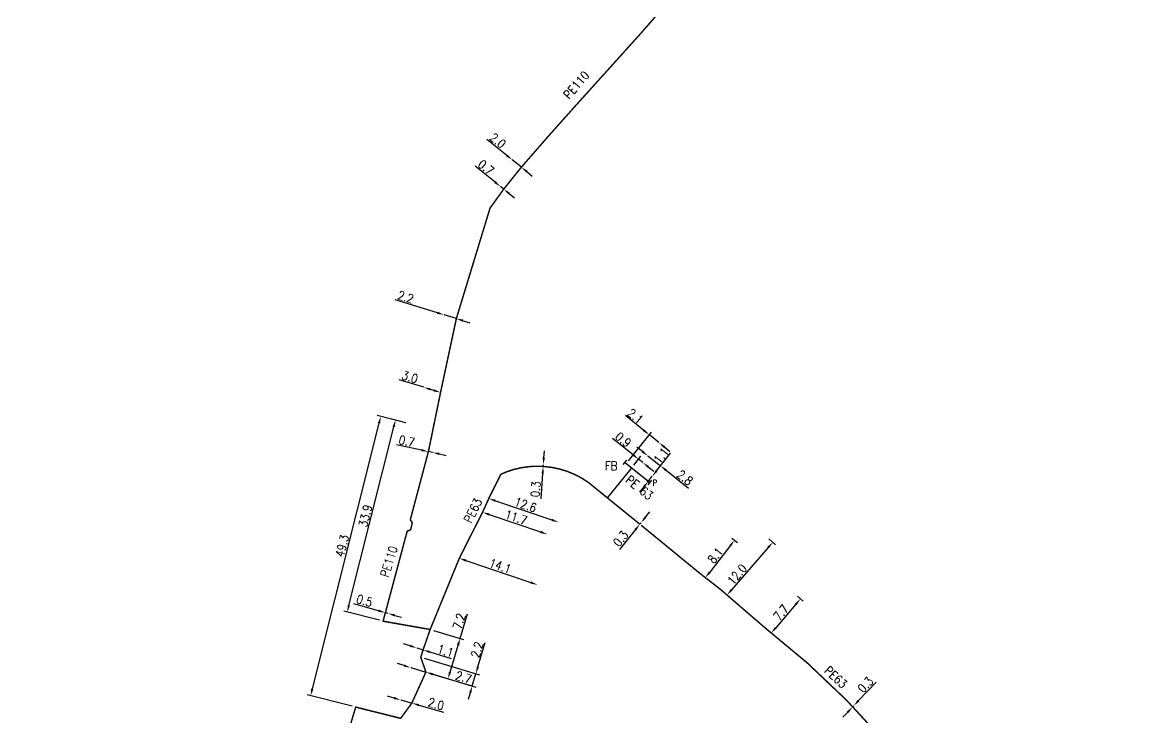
# Model space of a CAD drawing. Header units: millimetres. Extents: x 149999 to 151007, y 125999 to 127005.
# Drawn here: x 150579.9 to 150773.3, y 126383.1 to 126502 of the extents above; entities that cross this region are included whole.
import ezdxf
from ezdxf.enums import TextEntityAlignment as Align

# ---------------------------------------------------------------- set-up
doc = ezdxf.new("R2010")
doc.units = ezdxf.units.MM
doc.header["$PDMODE"] = 34
doc.linetypes.add('L_100_PE', pattern=[14, 10, -1.5, 1, -1.5])
doc.layers.get('0').update_dxf_attribs({"linetype": 'CONTINUOUS'})
doc.layers.get('DEFPOINTS').update_dxf_attribs({"linetype": 'CONTINUOUS'})
for name, color, linetype in [('L_140', 3, 'CONTINUOUS'), ('L_300', 7, 'CONTINUOUS'), ('L_340', 7, 'CONTINUOUS')]:
    doc.layers.add(name, color=color, linetype=linetype)
doc.styles.add('G_ROMANS', font='ROMANS.SHX', dxfattribs={"width": 0.75})
doc.styles.get("Standard").update_dxf_attribs({"font": 'romans.shx', "width": 0.85})
doc.dimstyles.get("Standard").update_dxf_attribs({"dimtxt": 1.5, "dimasz": 1.2, "dimexe": 0.625, "dimexo": 0.625, "dimgap": 0.25, "dimtad": 1, "dimdec": 1, "dimzin": 0, "dimdsep": 46, "dimtxsty": 'Standard', "dimcen": -0.5, "dimadec": 0, "dimazin": 0, "dimtfac": 1, "dimtdec": 1, "dimtmove": 0, "dimatfit": 3, "dimfxl": 0, "dimtolj": 1, "dimtzin": 0, "dimarcsym": 0})

# ---------------------------------------------------------------- blocks, each defined once
blk = doc.blocks.new('*D310')
at = {"layer": 'DEFPOINTS', "color": 0, "linetype": 'Continuous', "transparency": 16777216}
for p in [(150663.65, 126478.5), (150663.65, 126478.5), (150665.2, 126477.25)]:
    blk.add_point(p, dxfattribs=at)
at = {"layer": 'L_140', "color": 0, "linetype": 'Continuous', "lineweight": -2, "transparency": 16777216}
for p, q in [((150662.71, 126479.26), (150659.31, 126482)), ((150663.25, 126478.02), (150663.25, 126478.02)), ((150665.2, 126477.25), (150663.65, 126478.5)), ((150664.81, 126476.76), (150664.81, 126476.76)), ((150666.14, 126476.49), (150667.07, 126475.74))]:
    blk.add_line(p, q, dxfattribs=at)
at = {"layer": 'L_140', "color": 0, "linetype": 'Continuous', "transparency": 16777216}
for points in [[(150662.84, 126479.41), (150662.59, 126479.1), (150663.65, 126478.5)], [(150666.26, 126476.65), (150666.01, 126476.34), (150665.2, 126477.25)]]:
    blk.add_solid(points, dxfattribs=at)
at = {"layer": 'L_140', "color": 0, "linetype": 'Continuous', "transparency": 16777216, "insert": (150661.17, 126481.79), "char_height": 1.5, "attachment_point": 5, "rotation": 321.0687}
blk.add_mtext('\\A1;2.0', dxfattribs=at)
blk = doc.blocks.new('*D820')
at = {"layer": 'DEFPOINTS', "color": 0, "linetype": 'Continuous', "transparency": 16777216}
for p in [(150661.63, 126473.93), (150661.63, 126473.93), (150662.18, 126473.49)]:
    blk.add_point(p, dxfattribs=at)
at = {"layer": 'L_140', "color": 0, "linetype": 'Continuous', "lineweight": -2, "transparency": 16777216}
for p, q in [((150660.7, 126474.68), (150657.3, 126477.43)), ((150662.18, 126473.49), (150661.63, 126473.93)), ((150663.11, 126472.74), (150664.05, 126471.98))]:
    blk.add_line(p, q, dxfattribs=at)
at = {"layer": 'L_140', "color": 0, "linetype": 'Continuous', "transparency": 16777216}
for points in [[(150660.82, 126474.84), (150660.57, 126474.53), (150661.63, 126473.93)], [(150663.24, 126472.89), (150662.99, 126472.58), (150662.18, 126473.49)]]:
    blk.add_solid(points, dxfattribs=at)
at = {"layer": 'L_140', "color": 0, "linetype": 'Continuous', "transparency": 16777216, "insert": (150659.16, 126477.21), "char_height": 1.5, "attachment_point": 5, "rotation": 321.117}
blk.add_mtext('\\A1;0.7', dxfattribs=at)
blk = doc.blocks.new('*D821')
at = {"layer": 'DEFPOINTS', "color": 0, "linetype": 'Continuous', "transparency": 16777216}
for p in [(150651.98, 126451.98), (150651.98, 126451.98), (150654.08, 126451.33)]:
    blk.add_point(p, dxfattribs=at)
at = {"layer": 'L_140', "color": 0, "linetype": 'Continuous', "lineweight": -2, "transparency": 16777216}
for p, q in [((150650.83, 126452.33), (150643.62, 126454.54)), ((150654.08, 126451.33), (150651.98, 126451.98)), ((150655.23, 126450.98), (150656.38, 126450.63))]:
    blk.add_line(p, q, dxfattribs=at)
at = {"layer": 'L_140', "color": 0, "linetype": 'Continuous', "transparency": 16777216}
for points in [[(150650.89, 126452.52), (150650.77, 126452.14), (150651.98, 126451.98)], [(150655.29, 126451.17), (150655.17, 126450.79), (150654.08, 126451.33)]]:
    blk.add_solid(points, dxfattribs=at)
at = {"layer": 'L_140', "color": 0, "linetype": 'Continuous', "transparency": 16777216, "insert": (150645.43, 126455.03), "char_height": 1.5, "attachment_point": 5, "rotation": 342.9377}
blk.add_mtext('\\A1;2.2', dxfattribs=at)
blk = doc.blocks.new('L_340_07')
at = {"color": 0, "linetype": 'Continuous', "const_width": 0.25, "flags": 128}
blk.add_lwpolyline([(0, 0), (0.35, 0)], dxfattribs=at)
at = {"color": 0, "linetype": 'Continuous', "flags": 128}
blk.add_lwpolyline([(0.35, -0.5), (0.35, 0.5)], dxfattribs=at)
at = {"color": 0, "linetype": 'Continuous', "width": 0.75, "flags": 3}
for tag, p in [('DEF_LEG', (0.72, -3.47)), ('DEF_COUP', (0.72, -5.97)), ('DEF_TYPE', (0.72, -8.47))]:
    blk.add_attdef(tag, text='', height=1.2, dxfattribs=at).set_placement(p, align=Align.MIDDLE)
blk = doc.blocks.new('*D822')
at = {"layer": 'DEFPOINTS', "color": 0, "linetype": 'Continuous', "transparency": 16777216}
for p in [(150685.47, 126416.14), (150685.47, 126416.14), (150685.68, 126416.4)]:
    blk.add_point(p, dxfattribs=at)
at = {"layer": 'L_140', "color": 0, "linetype": 'Continuous', "lineweight": -2, "transparency": 16777216}
for p, q in [((150686.43, 126417.33), (150687.18, 126418.27)), ((150684.98, 126416.53), (150684.98, 126416.53)), ((150685.19, 126416.79), (150685.19, 126416.79)), ((150685.68, 126416.4), (150685.47, 126416.14)), ((150684.72, 126415.21), (150681.98, 126411.8))]:
    blk.add_line(p, q, dxfattribs=at)
at = {"layer": 'L_140', "color": 0, "linetype": 'Continuous', "transparency": 16777216}
for points in [[(150686.27, 126417.46), (150686.58, 126417.21), (150685.68, 126416.4)], [(150684.56, 126415.33), (150684.87, 126415.08), (150685.47, 126416.14)]]:
    blk.add_solid(points, dxfattribs=at)
at = {"layer": 'L_140', "color": 0, "linetype": 'Continuous', "transparency": 16777216, "insert": (150682.19, 126413.67), "char_height": 1.5, "attachment_point": 5, "rotation": 51.1455}
blk.add_mtext('\\A1;0.3', dxfattribs=at)
blk = doc.blocks.new('*D823')
at = {"layer": 'DEFPOINTS', "color": 0, "linetype": 'Continuous', "transparency": 16777216}
for p in [(150700.69, 126414.14), (150695.72, 126407.74), (150696.68, 126406.99)]:
    blk.add_point(p, dxfattribs=at)
at = {"layer": 'L_140', "color": 0, "linetype": 'Continuous', "lineweight": -2, "transparency": 16777216}
for p, q in [((150701.18, 126413.75), (150702.14, 126413)), ((150700.92, 126412.44), (150697.42, 126407.94))]:
    blk.add_line(p, q, dxfattribs=at)
at = {"layer": 'L_140', "color": 0, "linetype": 'Continuous', "transparency": 16777216}
for points in [[(150700.76, 126412.56), (150701.07, 126412.32), (150701.65, 126413.39)], [(150697.26, 126408.06), (150697.58, 126407.82), (150696.68, 126406.99)]]:
    blk.add_solid(points, dxfattribs=at)
at = {"layer": 'L_140', "color": 0, "linetype": 'Continuous', "transparency": 16777216, "insert": (150698.38, 126410.8), "char_height": 1.5, "attachment_point": 5, "rotation": 52.1466}
blk.add_mtext('\\A1;8.1', dxfattribs=at)
blk = doc.blocks.new('*D824')
at = {"layer": 'DEFPOINTS', "color": 0, "linetype": 'Continuous', "transparency": 16777216}
for p in [(150711.94, 126404.22), (150706.93, 126398.36), (150707.93, 126397.51)]:
    blk.add_point(p, dxfattribs=at)
at = {"layer": 'L_140', "color": 0, "linetype": 'Continuous', "lineweight": -2, "transparency": 16777216}
for p, q in [((150712.16, 126402.45), (150708.71, 126398.42)), ((150712.41, 126403.81), (150713.41, 126402.95))]:
    blk.add_line(p, q, dxfattribs=at)
at = {"layer": 'L_140', "color": 0, "linetype": 'Continuous', "transparency": 16777216}
for points in [[(150712.01, 126402.58), (150712.31, 126402.32), (150712.94, 126403.36)], [(150708.56, 126398.55), (150708.87, 126398.29), (150707.93, 126397.51)]]:
    blk.add_solid(points, dxfattribs=at)
at = {"layer": 'L_140', "color": 0, "linetype": 'Continuous', "transparency": 16777216, "insert": (150709.62, 126401.02), "char_height": 1.5, "attachment_point": 5, "rotation": 49.4578}
blk.add_mtext('\\A1;7.7', dxfattribs=at)
blk = doc.blocks.new('*D825')
at = {"layer": 'DEFPOINTS', "color": 0, "linetype": 'Continuous', "transparency": 16777216}
for p in [(150707.06, 126414.03), (150699.24, 126405), (150700.37, 126404.01)]:
    blk.add_point(p, dxfattribs=at)
at = {"layer": 'L_140', "color": 0, "linetype": 'Continuous', "lineweight": -2, "transparency": 16777216}
for p, q in [((150707.53, 126413.62), (150708.67, 126412.64)), ((150707.41, 126412.14), (150701.16, 126404.92))]:
    blk.add_line(p, q, dxfattribs=at)
at = {"layer": 'L_140', "color": 0, "linetype": 'Continuous', "transparency": 16777216}
for points in [[(150707.26, 126412.27), (150707.56, 126412.01), (150708.2, 126413.05)], [(150701.01, 126405.05), (150701.31, 126404.79), (150700.37, 126404.01)]]:
    blk.add_solid(points, dxfattribs=at)
at = {"layer": 'L_140', "color": 0, "linetype": 'Continuous', "transparency": 16777216, "insert": (150702.1, 126407.54), "char_height": 1.5, "attachment_point": 5, "rotation": 49.105}
blk.add_mtext('\\A1;12.0', dxfattribs=at)
blk = doc.blocks.new('*D826')
at = {"layer": 'DEFPOINTS', "color": 0, "linetype": 'Continuous', "transparency": 16777216}
for p in [(150686.91, 126423.48), (150686.91, 126423.48), (150687.59, 126424.34)]:
    blk.add_point(p, dxfattribs=at)
at = {"layer": 'L_300', "color": 0, "linetype": 'Continuous', "lineweight": -2, "transparency": 16777216}
for p, q in [((150688.34, 126425.29), (150690.71, 126428.29)), ((150686.91, 126423.48), (150687.59, 126424.34)), ((150686.17, 126422.54), (150685.42, 126421.6))]:
    blk.add_line(p, q, dxfattribs=at)
at = {"layer": 'L_300', "color": 0, "linetype": 'Continuous', "transparency": 16777216}
for points in [[(150688.18, 126425.41), (150688.5, 126425.16), (150687.59, 126424.34)], [(150686.01, 126422.67), (150686.32, 126422.42), (150686.91, 126423.48)]]:
    blk.add_solid(points, dxfattribs=at)
at = {"layer": 'L_300', "color": 0, "linetype": 'Continuous', "transparency": 16777216, "insert": (150689.11, 126427.88), "char_height": 1.5, "attachment_point": 5, "rotation": 51.6453}
blk.add_mtext('\\A1;1.1', dxfattribs=at)
blk = doc.blocks.new('*D827')
at = {"layer": 'DEFPOINTS', "color": 0, "linetype": 'Continuous', "transparency": 16777216}
for p in [(150684.07, 126425.77), (150684.77, 126425.21), (150685.96, 126426.71)]:
    blk.add_point(p, dxfattribs=at)
at = {"layer": 'L_140', "color": 0, "linetype": 'Continuous', "lineweight": -2, "transparency": 16777216}
for p, q in [((150684.31, 126428.01), (150680.79, 126430.8)), ((150684.46, 126426.26), (150685.64, 126427.76)), ((150685.96, 126426.71), (150685.25, 126427.27)), ((150686.9, 126425.96), (150687.84, 126425.22))]:
    blk.add_line(p, q, dxfattribs=at)
at = {"layer": 'L_140', "color": 0, "linetype": 'Continuous', "transparency": 16777216}
for points in [[(150684.43, 126428.17), (150684.19, 126427.86), (150685.25, 126427.27)], [(150687.02, 126426.12), (150686.77, 126425.81), (150685.96, 126426.71)]]:
    blk.add_solid(points, dxfattribs=at)
at = {"layer": 'L_140', "color": 0, "linetype": 'Continuous', "transparency": 16777216, "insert": (150682.63, 126430.62), "char_height": 1.5, "attachment_point": 5, "rotation": 321.6453}
blk.add_mtext('\\A1;0.9', dxfattribs=at)
blk = doc.blocks.new('*D828')
at = {"layer": 'DEFPOINTS', "color": 0, "linetype": 'Continuous', "transparency": 16777216}
for p in [(150687.09, 126431.43), (150683.13, 126426.52), (150684.77, 126425.21)]:
    blk.add_point(p, dxfattribs=at)
at = {"layer": 'L_340', "color": 0, "linetype": 'Continuous', "lineweight": -2, "transparency": 16777216}
for p, q in [((150686.15, 126432.18), (150682.99, 126434.73)), ((150683.53, 126427.01), (150687.48, 126431.92)), ((150688.72, 126430.11), (150687.09, 126431.43)), ((150689.66, 126429.36), (150690.59, 126428.61))]:
    blk.add_line(p, q, dxfattribs=at)
at = {"layer": 'L_340', "color": 0, "linetype": 'Continuous', "transparency": 16777216}
for points in [[(150686.28, 126432.34), (150686.03, 126432.03), (150687.09, 126431.43)], [(150689.78, 126429.52), (150689.53, 126429.21), (150688.72, 126430.11)]]:
    blk.add_solid(points, dxfattribs=at)
at = {"layer": 'L_340', "color": 0, "linetype": 'Continuous', "transparency": 16777216, "insert": (150684.71, 126434.63), "char_height": 1.5, "attachment_point": 5, "rotation": 321.1456}
blk.add_mtext('\\A1;2.1', dxfattribs=at)
blk = doc.blocks.new('*D829')
at = {"layer": 'DEFPOINTS', "color": 0, "linetype": 'Continuous', "transparency": 16777216}
for p in [(150684.77, 126425.21), (150689, 126426.13), (150686.93, 126423.5)]:
    blk.add_point(p, dxfattribs=at)
at = {"layer": 'L_300', "color": 0, "linetype": 'Continuous', "lineweight": -2, "transparency": 16777216}
for p, q in [((150685.91, 126428.58), (150684.96, 126429.32)), ((150686.85, 126427.83), (150689, 126426.13)), ((150689.94, 126425.38), (150693.8, 126422.33))]:
    blk.add_line(p, q, dxfattribs=at)
at = {"layer": 'L_300', "color": 0, "linetype": 'Continuous', "transparency": 16777216}
for points in [[(150686.03, 126428.73), (150685.78, 126428.42), (150686.85, 126427.83)], [(150690.07, 126425.54), (150689.82, 126425.22), (150689, 126426.13)]]:
    blk.add_solid(points, dxfattribs=at)
at = {"layer": 'L_300', "color": 0, "linetype": 'Continuous', "transparency": 16777216, "insert": (150693.17, 126424.1), "char_height": 1.5, "attachment_point": 5, "rotation": 321.6453}
blk.add_mtext('\\A1;2.8', dxfattribs=at)
blk = doc.blocks.new('*D830')
at = {"layer": 'DEFPOINTS', "color": 0, "linetype": 'Continuous', "transparency": 16777216}
for p in [(150721.84, 126384.86), (150722.05, 126385.08), (150722.05, 126385.08)]:
    blk.add_point(p, dxfattribs=at)
at = {"layer": 'L_140', "color": 0, "linetype": 'Continuous', "lineweight": -2, "transparency": 16777216}
for p, q in [((150722.87, 126385.95), (150725.87, 126389.13)), ((150721.84, 126384.86), (150722.05, 126385.08)), ((150721.02, 126383.99), (150720.2, 126383.11))]:
    blk.add_line(p, q, dxfattribs=at)
at = {"layer": 'L_140', "color": 0, "linetype": 'Continuous', "transparency": 16777216}
for points in [[(150720.88, 126384.12), (150721.17, 126383.85), (150721.84, 126384.86)], [(150722.73, 126386.09), (150723.02, 126385.81), (150722.05, 126385.08)]]:
    blk.add_solid(points, dxfattribs=at)
at = {"layer": 'L_140', "color": 0, "linetype": 'Continuous', "transparency": 16777216, "insert": (150724.06, 126388.66), "char_height": 1.5, "attachment_point": 5, "rotation": 46.6669}
blk.add_mtext('\\A1;0.3', dxfattribs=at)
blk = doc.blocks.new('*D831')
at = {"layer": 'DEFPOINTS', "color": 0, "linetype": 'Continuous', "transparency": 16777216}
for p in [(150668.93, 126426.03), (150668.95, 126426.33), (150668.95, 126426.33)]:
    blk.add_point(p, dxfattribs=at)
at = {"layer": 'L_140', "color": 0, "linetype": 'Continuous', "lineweight": -2, "transparency": 16777216}
for p, q in [((150669.04, 126427.52), (150669.13, 126428.72)), ((150668.95, 126426.33), (150668.93, 126426.03)), ((150668.84, 126424.83), (150668.52, 126420.47))]:
    blk.add_line(p, q, dxfattribs=at)
at = {"layer": 'L_140', "color": 0, "linetype": 'Continuous', "transparency": 16777216}
for points in [[(150668.84, 126427.54), (150669.24, 126427.51), (150668.95, 126426.33)], [(150668.64, 126424.84), (150669.04, 126424.81), (150668.93, 126426.03)]]:
    blk.add_solid(points, dxfattribs=at)
at = {"layer": 'L_140', "color": 0, "linetype": 'Continuous', "transparency": 16777216, "insert": (150667.64, 126422.13), "char_height": 1.5, "attachment_point": 5, "rotation": 85.7223}
blk.add_mtext('\\A1;0.3', dxfattribs=at)
blk = doc.blocks.new('*D838')
at = {"layer": 'DEFPOINTS', "color": 0, "linetype": 'Continuous', "transparency": 16777216}
for p in [(150644.58, 126386.06), (150644.58, 126386.06), (150646.51, 126385.51)]:
    blk.add_point(p, dxfattribs=at)
at = {"layer": 'L_140', "color": 0, "linetype": 'Continuous', "lineweight": -2, "transparency": 16777216}
for p, q in [((150643.43, 126386.39), (150642.28, 126386.72)), ((150644.58, 126386.06), (150646.51, 126385.51)), ((150647.66, 126385.18), (150651.86, 126383.97))]:
    blk.add_line(p, q, dxfattribs=at)
at = {"layer": 'L_140', "color": 0, "linetype": 'Continuous', "transparency": 16777216}
for points in [[(150643.49, 126386.58), (150643.38, 126386.2), (150644.58, 126386.06)], [(150647.72, 126385.37), (150647.61, 126384.98), (150646.51, 126385.51)]]:
    blk.add_solid(points, dxfattribs=at)
at = {"layer": 'L_140', "color": 0, "linetype": 'Continuous', "transparency": 16777216, "insert": (150650.61, 126385.37), "char_height": 1.5, "attachment_point": 5, "rotation": 343.9969}
blk.add_mtext('\\A1;2.0', dxfattribs=at)
blk = doc.blocks.new('*D839')
at = {"layer": 'DEFPOINTS', "color": 0, "linetype": 'Continuous', "transparency": 16777216}
for p in [(150646.28, 126391.59), (150646.28, 126391.59), (150648.87, 126390.82)]:
    blk.add_point(p, dxfattribs=at)
at = {"layer": 'L_140', "color": 0, "linetype": 'Continuous', "lineweight": -2, "transparency": 16777216}
for p, q in [((150645.14, 126391.94), (150643.99, 126392.28)), ((150646.11, 126391), (150646.11, 126391)), ((150646.28, 126391.59), (150648.87, 126390.82)), ((150650.02, 126390.48), (150656.55, 126388.53)), ((150648.69, 126390.22), (150648.69, 126390.22))]:
    blk.add_line(p, q, dxfattribs=at)
at = {"layer": 'L_140', "color": 0, "linetype": 'Continuous', "transparency": 16777216}
for points in [[(150645.19, 126392.13), (150645.08, 126391.75), (150646.28, 126391.59)], [(150650.08, 126390.67), (150649.96, 126390.29), (150648.87, 126390.82)]]:
    blk.add_solid(points, dxfattribs=at)
at = {"layer": 'L_140', "color": 0, "linetype": 'Continuous', "transparency": 16777216, "insert": (150655.32, 126389.94), "char_height": 1.5, "attachment_point": 5, "rotation": 343.3626}
blk.add_mtext('\\A1;2.7', dxfattribs=at)
blk = doc.blocks.new('*D840')
at = {"layer": 'DEFPOINTS', "color": 0, "linetype": 'Continuous', "transparency": 16777216}
for p in [(150649.6, 126398.12), (150648.96, 126390.79), (150652.66, 126389.69)]:
    blk.add_point(p, dxfattribs=at)
at = {"layer": 'L_140', "color": 0, "linetype": 'Continuous', "lineweight": -2, "transparency": 16777216}
for p, q in [((150654.72, 126396.59), (150655.97, 126400.78)), ((150650.2, 126397.94), (150655.32, 126396.41)), ((150653, 126390.84), (150654.38, 126395.44)), ((150649.56, 126390.62), (150653.26, 126389.51))]:
    blk.add_line(p, q, dxfattribs=at)
at = {"layer": 'L_140', "color": 0, "linetype": 'Continuous', "transparency": 16777216}
for points in [[(150654.19, 126395.5), (150654.57, 126395.38), (150654.72, 126396.59)], [(150652.81, 126390.9), (150653.2, 126390.78), (150652.66, 126389.69)]]:
    blk.add_solid(points, dxfattribs=at)
at = {"layer": 'L_140', "color": 0, "linetype": 'Continuous', "transparency": 16777216, "insert": (150654.56, 126399.54), "char_height": 1.5, "attachment_point": 5, "rotation": 73.3626}
blk.add_mtext('\\A1;7.2', dxfattribs=at)
blk = doc.blocks.new('*D841')
at = {"layer": 'DEFPOINTS', "color": 0, "linetype": 'Continuous', "transparency": 16777216}
for p in [(150648, 126393.38), (150648.96, 126390.79), (150656.8, 126388.45)]:
    blk.add_point(p, dxfattribs=at)
at = {"layer": 'L_140', "color": 0, "linetype": 'Continuous', "lineweight": -2, "transparency": 16777216}
for p, q in [((150657.77, 126391.71), (150659.02, 126395.9)), ((150648.59, 126393.2), (150658.03, 126390.38)), ((150649.56, 126390.62), (150657.4, 126388.27)), ((150656.8, 126388.45), (150657.43, 126390.56)), ((150656.46, 126387.3), (150656.11, 126386.15))]:
    blk.add_line(p, q, dxfattribs=at)
at = {"layer": 'L_140', "color": 0, "linetype": 'Continuous', "transparency": 16777216}
for points in [[(150657.58, 126391.77), (150657.96, 126391.65), (150657.43, 126390.56)], [(150656.26, 126387.36), (150656.65, 126387.25), (150656.8, 126388.45)]]:
    blk.add_solid(points, dxfattribs=at)
at = {"layer": 'L_140', "color": 0, "linetype": 'Continuous', "transparency": 16777216, "insert": (150657.61, 126394.67), "char_height": 1.5, "attachment_point": 5, "rotation": 73.3626}
blk.add_mtext('\\A1;2.2', dxfattribs=at)
blk = doc.blocks.new('*D842')
at = {"layer": 'DEFPOINTS', "color": 0, "linetype": 'Continuous', "transparency": 16777216}
for p in [(150647.34, 126394.96), (150647.34, 126394.96), (150648.39, 126394.63)]:
    blk.add_point(p, dxfattribs=at)
at = {"layer": 'L_140', "color": 0, "linetype": 'Continuous', "lineweight": -2, "transparency": 16777216}
for p, q in [((150646.19, 126395.32), (150645.05, 126395.67)), ((150647.34, 126394.96), (150648.39, 126394.63)), ((150649.53, 126394.27), (150653.18, 126393.13))]:
    blk.add_line(p, q, dxfattribs=at)
at = {"layer": 'L_140', "color": 0, "linetype": 'Continuous', "transparency": 16777216}
for points in [[(150646.25, 126395.51), (150646.13, 126395.13), (150647.34, 126394.96)], [(150649.59, 126394.46), (150649.47, 126394.08), (150648.39, 126394.63)]]:
    blk.add_solid(points, dxfattribs=at)
at = {"layer": 'L_140', "color": 0, "linetype": 'Continuous', "transparency": 16777216, "insert": (150652.23, 126394.47), "char_height": 1.5, "attachment_point": 5, "rotation": 342.6203}
blk.add_mtext('\\A1;1.1', dxfattribs=at)
blk = doc.blocks.new('*D843')
at = {"layer": 'DEFPOINTS', "color": 0, "linetype": 'Continuous', "transparency": 16777216}
for p in [(150641.92, 126401.01), (150642.4, 126400.87), (150642.4, 126400.87)]:
    blk.add_point(p, dxfattribs=at)
at = {"layer": 'L_140', "color": 0, "linetype": 'Continuous', "lineweight": -2, "transparency": 16777216}
for p, q in [((150640.77, 126401.34), (150636.57, 126402.54)), ((150641.75, 126400.4), (150641.75, 126400.4)), ((150642.4, 126400.87), (150641.92, 126401.01)), ((150642.23, 126400.27), (150642.23, 126400.27)), ((150643.56, 126400.54), (150644.71, 126400.21))]:
    blk.add_line(p, q, dxfattribs=at)
at = {"layer": 'L_140', "color": 0, "linetype": 'Continuous', "transparency": 16777216}
for points in [[(150640.83, 126401.53), (150640.72, 126401.14), (150641.92, 126401.01)], [(150643.61, 126400.73), (150643.5, 126400.35), (150642.4, 126400.87)]]:
    blk.add_solid(points, dxfattribs=at)
at = {"layer": 'L_140', "color": 0, "linetype": 'Continuous', "transparency": 16777216, "insert": (150638.37, 126403.06), "char_height": 1.5, "attachment_point": 5, "rotation": 344.0504}
blk.add_mtext('\\A1;0.5', dxfattribs=at)
blk = doc.blocks.new('*D844')
at = {"layer": 'DEFPOINTS', "color": 0, "linetype": 'Continuous', "transparency": 16777216}
for p in [(150658.56, 126418.19), (150669.64, 126414.43), (150669.64, 126414.43)]:
    blk.add_point(p, dxfattribs=at)
at = {"layer": 'L_140', "color": 0, "linetype": 'Continuous', "lineweight": -2, "transparency": 16777216}
blk.add_line((150659.7, 126417.8), (150668.5, 126414.81), dxfattribs=at)
at = {"layer": 'L_140', "color": 0, "linetype": 'Continuous', "transparency": 16777216}
for points in [[(150659.76, 126417.99), (150659.63, 126417.61), (150658.56, 126418.19)], [(150668.57, 126415), (150668.44, 126414.62), (150669.64, 126414.43)]]:
    blk.add_solid(points, dxfattribs=at)
at = {"layer": 'L_140', "color": 0, "linetype": 'Continuous', "transparency": 16777216, "insert": (150664.3, 126417.3), "char_height": 1.5, "attachment_point": 5, "rotation": 341.2417}
blk.add_mtext('\\A1;11.7', dxfattribs=at)
blk = doc.blocks.new('*D845')
at = {"layer": 'DEFPOINTS', "color": 0, "linetype": 'Continuous', "transparency": 16777216}
for p in [(150659.63, 126420.54), (150671.56, 126416.49), (150671.56, 126416.49)]:
    blk.add_point(p, dxfattribs=at)
at = {"layer": 'L_140', "color": 0, "linetype": 'Continuous', "lineweight": -2, "transparency": 16777216}
for p, q in [((150659.83, 126421.13), (150659.83, 126421.13)), ((150660.77, 126420.15), (150670.42, 126416.87))]:
    blk.add_line(p, q, dxfattribs=at)
at = {"layer": 'L_140', "color": 0, "linetype": 'Continuous', "transparency": 16777216}
for points in [[(150660.83, 126420.34), (150660.7, 126419.96), (150659.63, 126420.54)], [(150670.49, 126417.06), (150670.36, 126416.68), (150671.56, 126416.49)]]:
    blk.add_solid(points, dxfattribs=at)
at = {"layer": 'L_140', "color": 0, "linetype": 'Continuous', "transparency": 16777216, "insert": (150665.92, 126419.46), "char_height": 1.5, "attachment_point": 5, "rotation": 341.2417}
blk.add_mtext('\\A1;12.6', dxfattribs=at)
blk = doc.blocks.new('*D846')
at = {"layer": 'DEFPOINTS', "color": 0, "linetype": 'Continuous', "transparency": 16777216}
for p in [(150654.59, 126410.31), (150667.94, 126405.78), (150667.94, 126405.78)]:
    blk.add_point(p, dxfattribs=at)
at = {"layer": 'L_140', "color": 0, "linetype": 'Continuous', "lineweight": -2, "transparency": 16777216}
for p, q in [((150654.38, 126409.72), (150654.38, 126409.72)), ((150655.72, 126409.92), (150666.8, 126406.16))]:
    blk.add_line(p, q, dxfattribs=at)
at = {"layer": 'L_140', "color": 0, "linetype": 'Continuous', "transparency": 16777216}
for points in [[(150655.79, 126410.11), (150655.66, 126409.73), (150654.59, 126410.31)], [(150666.86, 126406.35), (150666.74, 126405.97), (150667.94, 126405.78)]]:
    blk.add_solid(points, dxfattribs=at)
at = {"layer": 'L_140', "color": 0, "linetype": 'Continuous', "transparency": 16777216, "insert": (150661.58, 126408.99), "char_height": 1.5, "attachment_point": 5, "rotation": 341.2417}
blk.add_mtext('\\A1;14.1', dxfattribs=at)
blk = doc.blocks.new('*D847')
at = {"layer": 'DEFPOINTS', "color": 0, "linetype": 'Continuous', "transparency": 16777216}
for p in [(150649.3, 126428.57), (150649.98, 126428.43), (150649.98, 126428.43)]:
    blk.add_point(p, dxfattribs=at)
at = {"layer": 'L_140', "color": 0, "linetype": 'Continuous', "lineweight": -2, "transparency": 16777216}
for p, q in [((150648.12, 126428.81), (150643.84, 126429.71)), ((150649.98, 126428.43), (150649.3, 126428.57)), ((150651.16, 126428.18), (150652.33, 126427.93))]:
    blk.add_line(p, q, dxfattribs=at)
at = {"layer": 'L_140', "color": 0, "linetype": 'Continuous', "transparency": 16777216}
for points in [[(150648.16, 126429.01), (150648.08, 126428.62), (150649.3, 126428.57)], [(150651.2, 126428.38), (150651.12, 126427.98), (150649.98, 126428.43)]]:
    blk.add_solid(points, dxfattribs=at)
at = {"layer": 'L_140', "color": 0, "linetype": 'Continuous', "transparency": 16777216, "insert": (150645.6, 126430.36), "char_height": 1.5, "attachment_point": 5, "rotation": 348.1903}
blk.add_mtext('\\A1;0.7', dxfattribs=at)
blk = doc.blocks.new('*D848')
at = {"layer": 'DEFPOINTS', "color": 0, "linetype": 'Continuous', "transparency": 16777216}
for p in [(150643.67, 126433.97), (150646.07, 126433.36), (150641.55, 126399.54)]:
    blk.add_point(p, dxfattribs=at)
at = {"layer": 'L_140', "color": 0, "linetype": 'Continuous', "lineweight": -2, "transparency": 16777216}
for p, q in [((150645.46, 126433.51), (150643.06, 126434.12)), ((150635.7, 126402.25), (150643.37, 126432.8)), ((150640.94, 126399.7), (150634.81, 126401.24))]:
    blk.add_line(p, q, dxfattribs=at)
at = {"layer": 'L_140', "color": 0, "linetype": 'Continuous', "transparency": 16777216}
for points in [[(150643.18, 126432.85), (150643.57, 126432.75), (150643.67, 126433.97)], [(150635.51, 126402.3), (150635.9, 126402.2), (150635.41, 126401.08)]]:
    blk.add_solid(points, dxfattribs=at)
at = {"layer": 'L_140', "color": 0, "linetype": 'Continuous', "transparency": 16777216, "insert": (150638.52, 126417.57), "char_height": 1.5, "attachment_point": 5, "rotation": 75.9069}
blk.add_mtext('\\A1;33.9', dxfattribs=at)
blk = doc.blocks.new('*D849')
at = {"layer": 'DEFPOINTS', "color": 0, "linetype": 'Continuous', "transparency": 16777216}
for p in [(150641.16, 126434.59), (150646.07, 126433.36), (150636.87, 126384.84)]:
    blk.add_point(p, dxfattribs=at)
at = {"layer": 'L_140', "color": 0, "linetype": 'Continuous', "lineweight": -2, "transparency": 16777216}
for p, q in [((150629.45, 126387.94), (150640.87, 126433.43)), ((150645.46, 126433.51), (150640.55, 126434.75)), ((150636.26, 126385), (150628.55, 126386.93))]:
    blk.add_line(p, q, dxfattribs=at)
at = {"layer": 'L_140', "color": 0, "linetype": 'Continuous', "transparency": 16777216}
for points in [[(150640.67, 126433.48), (150641.06, 126433.38), (150641.16, 126434.59)], [(150629.25, 126387.99), (150629.64, 126387.89), (150629.16, 126386.78)]]:
    blk.add_solid(points, dxfattribs=at)
at = {"layer": 'L_140', "color": 0, "linetype": 'Continuous', "transparency": 16777216, "insert": (150634.56, 126412.43), "char_height": 1.5, "attachment_point": 5, "rotation": 75.9069}
blk.add_mtext('\\A1;49.3', dxfattribs=at)
blk = doc.blocks.new('*D850')
at = {"layer": 'DEFPOINTS', "color": 0, "linetype": 'Continuous', "transparency": 16777216}
for p in [(150648.51, 126439.57), (150648.51, 126439.57), (150651.38, 126438.7)]:
    blk.add_point(p, dxfattribs=at)
at = {"layer": 'L_140', "color": 0, "linetype": 'Continuous', "lineweight": -2, "transparency": 16777216}
for p, q in [((150648.51, 126439.57), (150644.32, 126440.83)), ((150650.23, 126439.05), (150649.66, 126439.22))]:
    blk.add_line(p, q, dxfattribs=at)
at = {"layer": 'L_140', "color": 0, "linetype": 'Continuous', "transparency": 16777216}
for points in [[(150649.72, 126439.41), (150649.6, 126439.03), (150648.51, 126439.57)], [(150650.29, 126439.24), (150650.17, 126438.86), (150651.38, 126438.7)]]:
    blk.add_solid(points, dxfattribs=at)
at = {"layer": 'L_140', "color": 0, "linetype": 'Continuous', "transparency": 16777216, "insert": (150646.13, 126441.33), "char_height": 1.5, "attachment_point": 5, "rotation": 343.2202}
blk.add_mtext('\\A1;3.0', dxfattribs=at)
blk = doc.blocks.new('L_300_12')
at = {"color": 0, "linetype": 'Continuous', "const_width": 0.248, "flags": 128}
blk.add_lwpolyline([(-0.13, 0, 1), (0.13, 0, 1)], format="xyb", close=True, dxfattribs=at)
at = {"linetype": 'Continuous', "style": 'G_ROMANS', "width": 0.75}
blk.add_attdef('P', text='', height=1, dxfattribs=at).set_placement((0, 1.33), align=Align.MIDDLE_CENTER)
at = {"color": 0, "linetype": 'Continuous', "width": 0.75, "flags": 3}
for tag, p in [('DEF_LEG', (0, -5)), ('DEF_COUP', (0, -7.5)), ('DEF_TYPE', (0, -10))]:
    blk.add_attdef(tag, text='', height=1.2, dxfattribs=at).set_placement(p, align=Align.MIDDLE)

msp = doc.modelspace()

# ---------------------------------------------------------------- linework, layer by layer
at = {"layer": 'L_140', "linetype": 'L_100_PE', "flags": 128}
for points in [[(150773.17, 126596.02, 0.25, 0.25, 0), (150772.7, 126596.39, 0.25, 0.25, 0), (150772.32, 126596.69, 0.25, 0.25, 0), (150764.63, 126587.58, 0.25, 0.25, 0), (150759.08, 126581.16, 0.25, 0.25, 0), (150752.87, 126574.11, 0.25, 0.25, 0), (150752.87, 126574.11, 0.25, 0.25, 0), (150752.87, 126574.11, 0.25, 0.25, 0), (150752.87, 126574.11, 0.25, 0.25, 0), (150741.4, 126560.51, 0.25, 0.25, 0), (150733.65, 126552, 0.25, 0.25, 0), (150722.3, 126540.2, 0.25, 0.25, 0), (150708.92, 126526.24, 0.25, 0.25, 0), (150705.53, 126523.26, 0.25, 0.25, 0), (150705.27, 126522.68, 0.25, 0.25, 0), (150705.27, 126522.68, 0.25, 0.25, 0), (150685.51, 126500.02, 0.25, 0.25, 0), (150674.55, 126487.86, 0.25, 0.25, 0), (150669.78, 126482.51, 0.25, 0.25, 0), (150665.2, 126477.25, 0.25, 0.25, 0), (150662.18, 126473.49, 0.25, 0.25, 0), (150659.84, 126470.24, 0.25, 0.25, 0), (150659.84, 126470.24, 0.25, 0.25, 0), (150654.08, 126451.33, 0.25, 0.25, 0), (150651.38, 126438.7, 0.25, 0.25, 0), (150649.3, 126428.57, 0.25, 0.25, 0), (150646.2, 126416.89, 0.25, 0.25, 0), (150646.54, 126416.4, 0.25, 0.25, 0), (150646.27, 126415.19, 0.25, 0.25, 0), (150645.67, 126414.94, 0.25, 0.25, 0), (150641.55, 126399.54, 0.25, 0.25, 0), (150649.6, 126398.12, 0, 0, 0)], [(150435.76, 126240.39, 0.25, 0.25, 0), (150436.71, 126237.97, 0.25, 0.25, 0), (150443.61, 126220.07, 0.25, 0.25, 0), (150443.66, 126219.18, 0.25, 0.25, 0), (150444.08, 126218.14, 0.25, 0.25, 0), (150444.95, 126215.81, 0.25, 0.25, 0), (150446.64, 126211.04, 0.25, 0.25, 0), (150449.77, 126202.03, 0.25, 0.25, 0), (150449.77, 126202.03, 0.25, 0.25, 0), (150451.37, 126200.3, 0.25, 0.25, 0), (150454.17, 126200, 0.25, 0.25, 0), (150465.02, 126201.58, 0.25, 0.25, 0), (150480.04, 126204.14, 0.25, 0.25, 0), (150517.98, 126210.6, 0.25, 0.25, 0), (150522.25, 126210.31, 0.25, 0.25, 0), (150524.17, 126210.46, 0.25, 0.25, 0), (150537.57, 126211.61, 0.25, 0.25, 0), (150539.38, 126211.77, 0.25, 0.25, 0), (150558.22, 126216.08, 0.25, 0.25, 0), (150566.42, 126217.38, 0.25, 0.25, 0), (150566.81, 126217.49, 0.25, 0.25, 0), (150571.25, 126218.82, 0.25, 0.25, 0), (150577, 126220.08, 0.25, 0.25, 0), (150580.86, 126221.2, 0.25, 0.25, 0), (150584.97, 126222.46, 0.25, 0.25, 0.045726), (150590.24, 126227.3, 0.25, 0.25, 0), (150592.78, 126232.36, 0.25, 0.25, 0), (150593.22, 126233.66, 0.25, 0.25, 0), (150594.5, 126233.22, 0.25, 0.25, 0), (150596.07, 126239.25, 0.25, 0.25, 0), (150596.26, 126240.01, 0.25, 0.25, 0), (150600.19, 126253.88, 0.25, 0.25, 0), (150600.22, 126253.99, 0.25, 0.25, 0), (150599.19, 126254.34, 0.25, 0.25, 0), (150599.64, 126255.65, 0.25, 0.25, 0), (150601.88, 126261.62, 0.25, 0.25, 0), (150603.46, 126266.52, 0.25, 0.25, 0), (150605.09, 126277.08, 0.25, 0.25, 0), (150606.72, 126282.59, 0.25, 0.25, 0), (150608.37, 126288.19, 0.25, 0.25, 0), (150611.59, 126298.98, 0.25, 0.25, 0), (150619.19, 126323.51, 0.25, 0.25, 0), (150622.66, 126334.14, 0.25, 0.25, 0), (150624.01, 126338.61, 0.25, 0.25, 0), (150626.14, 126346.49, 0.25, 0.25, 0), (150627.73, 126355.08, 0.25, 0.25, 0), (150630.48, 126363.38, 0.25, 0.25, 0), (150635.32, 126379.67, 0.25, 0.25, 0), (150636.87, 126384.84, 0.25, 0.25, 0), (150644.56, 126382.91, 0.25, 0.25, 0), (150644.56, 126382.91, 0.25, 0.25, 0), (150646.46, 126385.51, 0.25, 0.25, 0), (150648.87, 126390.82, 0.25, 0.25, 0), (150648, 126393.38, 0.25, 0.25, 0), (150648.39, 126394.63, 0.25, 0.25, 0), (150649.6, 126398.12, 0.25, 0.25, 0), (150654.59, 126410.31, 0.25, 0.25, 0), (150658.56, 126418.19, 0.25, 0.25, 0), (150659.63, 126420.54, 0.25, 0.25, 0), (150661.71, 126424.7, 0.25, 0.25, 0), (150661.71, 126424.7, 0.25, 0.25, -0.126372), (150668.93, 126426.03, 0.25, 0.25, -0.142063), (150676.7, 126423.26, 0.25, 0.25, 0), (150685.47, 126416.14, 0, 0, 0)], [(150685.71, 126415.95, 0.25, 0.25, 0), (150695.72, 126407.74, 0.25, 0.25, 0), (150699.24, 126405, 0.25, 0.25, 0), (150706.93, 126398.36, 0.25, 0.25, -0.049994), (150727.11, 126379.18, 0.25, 0.25, 0), (150732.24, 126372.12, 0.25, 0.25, 0), (150733.93, 126368.87, 0.25, 0.25, 0), (150738.92, 126357.06, 0.25, 0.25, 0), (150741.75, 126349.03, 0, 0, 0)]]:
    msp.add_lwpolyline(points, format="xyseb", dxfattribs=at)
at = {"layer": 'L_140', "linetype": 'L_100_PE', "const_width": 0.25, "flags": 128}
msp.add_lwpolyline([(150684.07, 126425.77), (150679.91, 126420.65)], dxfattribs=at)
msp.add_lwpolyline([(150684.07, 126425.77), (150683.13, 126426.52, 0.00014), (150683.13, 126426.52), (150686.91, 126423.48)], format="xyb", dxfattribs=at)

# ---------------------------------------------------------------- block references
at = {"layer": 'L_300'}
ref = msp.add_blockref('L_300_12', (150686.91, 126423.48), dxfattribs=dict(at, rotation=321.4492355739676))
ref.add_attrib('P', 'P', dxfattribs={"layer": '0', "linetype": 'Continuous', "height": 1, "style": 'G_ROMANS', "width": 0.75}).set_placement((150688.05, 126423.23), align=Align.MIDDLE_CENTER)
at = {"layer": 'L_340'}
for p, rotation in [((150683.13, 126426.52), 141.145626175028), ((150686.91, 126423.48), 321.4492355737528)]:
    msp.add_blockref('L_340_07', p, dxfattribs=dict(at, rotation=rotation))

# ---------------------------------------------------------------- texts
at = {"layer": 'L_140', "linetype": 'Continuous', "width": 0.85}
for s, rotation, p in [('PE110', 49.1018, (150673.37, 126488.76)), ('PE 63', 321.1456, (150682.88, 126423.47)), ('PE63', 63.4231, (150656.61, 126416.17)), ('PE110', 72.7079, (150642.45, 126406.91))]:
    msp.add_text(s, height=1.5, rotation=rotation, dxfattribs=at).set_placement(p)
at = {"layer": 'L_140', "width": 0.85}
msp.add_text('PE63', height=1.5, rotation=317.2024, dxfattribs=at).set_placement((150716.87, 126390.9))
at = {"layer": 'L_340', "linetype": 'Continuous', "insert": (150679.5, 126426.89), "char_height": 1.5, "width": 3.3721, "attachment_point": 1}
msp.add_mtext('FB', dxfattribs=at)

# ---------------------------------------------------------------- dimensions: what is measured, and where the dimension line sits
at = {"layer": 'L_140', "linetype": 'Continuous'}
for base, p1, p2, angle, picture, middle, dimtype in [((150663.65, 126478.5), (150665.2, 126477.25), (150663.65, 126478.5), 321.0687, '*D310', (150660.55, 126481.01), 160), ((150661.63, 126473.93), (150662.18, 126473.49), (150661.63, 126473.93), 321.117, '*D820', (150658.53, 126476.43), 160), ((150651.98, 126451.98), (150654.08, 126451.33), (150651.98, 126451.98), 342.9377, '*D821', (150645.14, 126454.08), 160), ((150648.51, 126439.57), (150651.38, 126438.7), (150648.51, 126439.57), 343.2202, '*D850', (150645.84, 126440.37), 160), ((150641.16, 126434.59), (150636.87, 126384.84), (150646.07, 126433.36), 255.9069, '*D849', (150635.53, 126412.18), 160), ((150643.67, 126433.97), (150641.55, 126399.54), (150646.07, 126433.36), 255.9069, '*D848', (150639.49, 126417.33), 160), ((150649.98, 126428.43), (150649.3, 126428.57), (150649.98, 126428.43), 168.1903, '*D847', (150645.4, 126429.38), 160), ((150668.95, 126426.33), (150668.93, 126426.03), (150668.95, 126426.33), 265.7223, '*D831', (150668.63, 126422.05), 160), ((150671.56, 126416.49), (150659.63, 126420.54), (150671.56, 126416.49), 161.2417, '*D845', (150665.59, 126418.51), 160), ((150669.64, 126414.43), (150658.56, 126418.19), (150669.64, 126414.43), 161.2417, '*D844', (150663.97, 126416.35), 160), ((150685.47, 126416.14), (150685.68, 126416.4), (150685.47, 126416.14), 231.1455, '*D822', (150682.97, 126413.04), 161), ((150667.94, 126405.78), (150654.59, 126410.31), (150667.94, 126405.78), 161.2417, '*D846', (150661.26, 126408.04), 160), ((150642.4, 126400.87), (150641.92, 126401.01), (150642.4, 126400.87), 164.0504, '*D843', (150638.09, 126402.1), 160), ((150652.66, 126389.69), (150649.6, 126398.12), (150648.96, 126390.79), 73.3626, '*D840', (150655.52, 126399.26), 160), ((150656.8, 126388.45), (150648, 126393.38), (150648.96, 126390.79), 73.3626, '*D841', (150658.57, 126394.38), 160), ((150647.34, 126394.96), (150648.39, 126394.63), (150647.34, 126394.96), 342.6203, '*D842', (150651.93, 126393.52), 160), ((150646.28, 126391.59), (150648.87, 126390.82), (150646.28, 126391.59), 343.3626, '*D839', (150655.03, 126388.98), 160), ((150722.05, 126385.08), (150721.84, 126384.86), (150722.05, 126385.08), 226.6669, '*D830', (150724.79, 126387.98), 160), ((150644.58, 126386.06), (150646.51, 126385.51), (150644.58, 126386.06), 343.9969, '*D838', (150650.34, 126384.41), 160)]:
    dim = msp.add_linear_dim(base=base, p1=p1, p2=p2, angle=angle, dimstyle='Standard', dxfattribs=at)
    dim.commit()
    dim.dimension.update_dxf_attribs({"geometry": picture, "text_midpoint": middle, "dimtype": dimtype})
for base, p1, p2, angle, override, picture, middle in [((150685.96, 126426.71), (150684.07, 126425.77), (150684.77, 126425.21), 321.6453, {"dimse1": 0, "dimse2": 1}, '*D827', (150682.01, 126429.84)), ((150696.68, 126406.99), (150700.69, 126414.14), (150695.72, 126407.74), 232.1466, {"dimse2": 1}, '*D823', (150699.17, 126410.19)), ((150700.3724, 126404.01343), (150707.05911, 126414.03103), (150699.23572, 126404.99788), 229.10497, {"dimse2": 1}, '*D825', (150702.85885, 126406.88436)), ((150707.93, 126397.51), (150711.94, 126404.22), (150706.93, 126398.36), 229.4578, {"dimse2": 1}, '*D824', (150710.38, 126400.37))]:
    dim = msp.add_linear_dim(base=base, p1=p1, p2=p2, angle=angle, dimstyle='Standard', override=override, dxfattribs=at)
    dim.commit()
    dim.dimension.update_dxf_attribs({"geometry": picture, "text_midpoint": middle, "dimtype": 161})
at = {"layer": 'L_300', "linetype": 'Continuous'}
dim = msp.add_linear_dim(base=(150689.002704, 126426.125347), p1=(150684.76935, 126425.207207), p2=(150686.925857, 126423.500756), angle=321.645329, dimstyle='Standard', override={"dimse1": 1, "dimse2": 1}, dxfattribs=at)
dim.commit()
dim.dimension.update_dxf_attribs({"geometry": '*D829', "text_midpoint": (150692.551979, 126423.316796), "dimtype": 161})
dim = msp.add_linear_dim(base=(150686.91, 126423.48), p1=(150687.59, 126424.34), p2=(150686.91, 126423.48), angle=231.6453, dimstyle='Standard', dxfattribs=at)
dim.commit()
dim.dimension.update_dxf_attribs({"geometry": '*D826', "text_midpoint": (150689.9, 126427.26), "dimtype": 161})
at = {"layer": 'L_340', "linetype": 'Continuous'}
dim = msp.add_linear_dim(base=(150687.09, 126431.43), p1=(150684.77, 126425.21), p2=(150683.13, 126426.52), angle=141.1456, dimstyle='Standard', override={"dimse1": 1}, dxfattribs=at)
dim.commit()
dim.dimension.update_dxf_attribs({"geometry": '*D828', "text_midpoint": (150684.08, 126433.85), "dimtype": 161})

doc.saveas('drawing.dxf')
